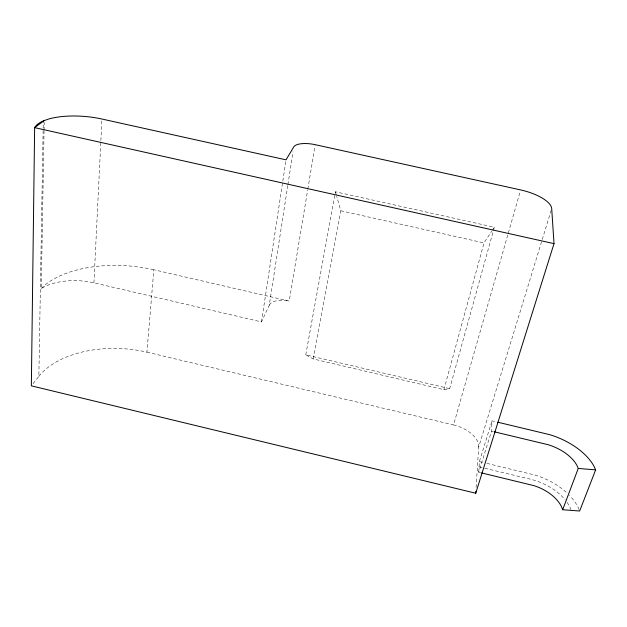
<?xml version="1.0" encoding="UTF-8"?>
<svg xmlns="http://www.w3.org/2000/svg" width="627" height="627" viewBox="0 0 627 627"><rect width="100%" height="100%" fill="white"/><g stroke="black" fill="none" stroke-linecap="round" stroke-linejoin="round"><path stroke-width="0.47" stroke-dasharray="3.13 2.35" d="M33.082 383.646L38.858 376.325L43.263 122.147M287.769 185.545L269.249 305.286L261.475 321.917L93.925 282.824A45.324 22.94 2.2 0 0 45.073 286.398L41.249 288.514L44.055 131.309M44.07 130.33L44.211 122.524M480.627 472.695L478.73 472.241L491.521 431.149L491.999 420.842L496.756 421.971M93.925 282.824L101.84 120.98M478.73 472.241L479.381 461.59L491.999 420.842M476.097 487.461L478.683 447.145L541.971 240.4M38.858 376.325A86.385 50.811 2 0 1 146.93 352.17L153.827 269.751L289.219 301.085L307.669 190.059M261.475 321.917L285.881 160.818M287.918 184.581L292.989 151.75M307.826 189.095L315.044 145.652M305.757 354.843L335.421 191.76L494.327 227.225L449.684 388.654L443.924 389.673L313.132 358.926L305.757 354.843L449.684 388.654M313.132 358.926L340.829 210.782L336.715 196.29M443.924 389.673L483.997 242.908L491.74 231.144M478.683 447.145A27.627 16.083 17.3 0 0 453.533 424.941L520.363 190.867M542.261 239.459L551.423 209.528M492.258 230.36L494.327 227.225M41.249 288.514L45.904 284.227A91.119 47.017 3.6 0 1 153.827 269.751M340.829 210.782L483.997 242.908M491.521 431.149L493.402 431.595M146.93 352.17L453.533 424.941M479.381 461.59L483.158 462.491M486.936 463.392L535.654 475.25A53.138 31.82 22.1 0 1 567.67 493.59M479.059 466.872L483.785 468.008M484.734 468.236L530.144 479.122A43.796 26.224 22.1 0 1 565.084 499.758M579.042 509.532L578.118 507.314A53.138 31.82 22.1 0 0 569.551 495.455M335.421 191.76L336.456 195.381M269.249 305.286A17.047 8.684 9.3 0 1 289.219 301.085M567.067 502.368A43.796 26.224 22.1 0 1 570.891 509.539"/><path stroke-width="0.94" d="M475.728 493.222L554.009 243.644L551.705 208.587A31.938 11.803 14.4 0 0 520.637 189.926L315.209 144.68A18.669 6.881 9.8 0 0 293.742 146.922L286.03 159.846L101.935 119.028A49.948 18.371 4.9 0 0 48.436 119.099L43.616 120.792A49.948 18.371 4.9 0 0 34.634 127.626L31.35 385.84L475.728 493.222L475.854 491.302M497.705 422.19L549.848 434.707A54.62 30.778 21.1 0 1 593.981 466.253L595.65 469.866L579.661 511.013L562.685 509.735L578.243 468.44L576.958 465.516A35.433 19.954 21.1 0 0 548.233 444.739L494.342 431.815M44.243 120.572L34.634 127.626L554.009 243.644M578.243 468.44L595.65 469.866M481.575 472.923L533.875 485.627A34.469 20.636 22.1 0 1 561.494 506.741L562.685 509.735"/></g></svg>
